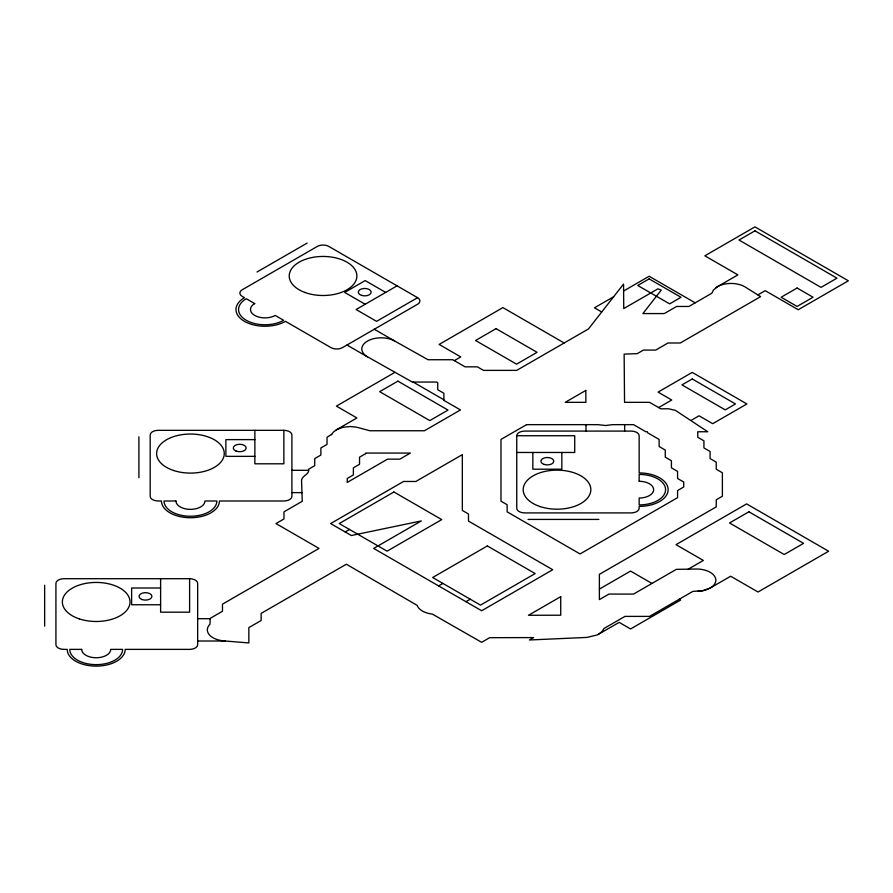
<?xml version="1.0" encoding="UTF-8"?>
<svg xmlns="http://www.w3.org/2000/svg" width="893" height="893" viewBox="0 0 893 893"><rect width="100%" height="100%" fill="white"/><g stroke="black" fill="none" stroke-linecap="round" stroke-linejoin="round"><path stroke-width="1.34" d="M679.305 599.225L680.678 600.018L630.57 628.951L619.173 622.376L597.328 634.912L586.98 637.412L529.437 639.98L533.579 637.591L489.688 637.68L481.651 642.313L432.357 614.094A19.322 11.162 0 0 1 417.131 605.354L346.35 564.209L261.136 613.402L261.136 620.512L248.834 627.612L248.834 642.938L223.942 640.906A19.322 11.162 0 0 1 210.011 624.185L210.179 618.369L222.48 611.259L222.48 604.159L319.024 548.425L275.97 523.566L283.974 518.945L283.974 511.845L302.269 501.286L301.577 481.684C300.662 475.545 309.983 474.752 308.576 469.238L314.727 465.688L314.727 458.589L320.877 455.039L320.877 447.929L327.028 444.379L327.028 437.28L331.638 434.355M331.459 434.712L333.491 431.955L336.873 429.544M715.762 287.792L716.353 287.367M336.081 430.002L356.91 417.957L336.404 406.125L394.974 372.314M716.99 286.954L737.875 274.877L704.845 255.811L754.965 226.878L848.35 280.793L798.242 309.726L765.212 290.66L757.856 294.902M256.994 272.03L307.114 243.108M397.084 285.838L356.084 309.514L376.578 321.346L417.578 297.682A8.048 4.655 0 0 1 417.578 304.256L342.41 347.656A8.048 4.655 0 0 1 331.024 347.656L285.47 321.346A28.989 16.733 0 0 1 244.47 321.346A28.989 16.733 0 0 1 244.47 297.682L242.193 296.364A8.048 4.655 0 0 1 242.193 289.79L317.361 246.39A8.048 4.655 0 0 1 328.747 246.39L417.578 297.682M454.325 360.638L460.755 356.921L439.122 344.43L502.893 307.605L564.164 342.979M613.636 296.755L594.47 307.817L601.715 312.003M623.604 291.006L649.133 276.261L695.178 302.839M345.178 531.96L349.498 529.46M658.621 407.576L671.726 400.008L658.052 392.116L692.22 372.392L746.894 403.96L712.726 423.684L699.052 415.792L691.115 420.369M438.608 585.908L442.906 583.419M465.945 601.681L470.243 599.203M599.382 589.09L630.57 571.085L651.968 583.442M688.269 569.154L703.349 560.447L676.012 544.663L746.626 503.898L828.626 551.238L758.012 592.003L730.675 576.231L709.689 588.32M598.522 634.287L602.094 631.541L603.947 628.516L624.955 616.393L649.557 616.393L692.845 591.4L702.668 590.753L710.582 587.828A19.322 11.162 0 0 0 714.132 575.594A19.322 11.162 0 0 0 695.937 569.02L676.358 569.354L633.55 594.079L608.948 594.079L599.382 599.594L599.382 574.344L716.231 506.889L716.231 499.79L722.381 496.229L722.381 472.788L716.231 469.238L716.231 462.139L710.08 458.589L710.08 451.478L703.93 447.929L703.93 440.829L697.779 437.28L697.779 431.754L707.769 431.754L675.398 410.367L668.388 408.76L660.853 408.827L649.557 402.341L624.553 402.341L624.14 354.119L637.256 353.639L643.406 350.089L655.708 350.089L668.009 342.99L680.31 342.99L760.613 296.632L745.231 287.033A19.322 11.162 0 0 0 717.916 286.407L713.496 289.935L711.877 293.205L688.894 306.466L676.593 306.466L664.292 313.577L642.904 313.577L661.222 290.136L657.951 288.83L623.749 308.576L623.537 284.086L588.487 328.937L516.701 370.383L483.504 370.383L477.353 366.833L465.063 366.833L452.762 359.734L428.004 359.734L394.617 340.97A19.322 11.162 0 0 0 367.961 340.802A19.322 11.162 0 0 0 366.364 356.162L412.298 382.048L436.744 382.048L437.726 382.706L437.726 389.716L443.877 393.266L443.877 400.365L460.464 409.943L424.443 430.75L369.847 430.75L356.575 427.178L350.413 426.53L342.99 427.3L337.085 429.421M708.986 588.688L708.238 589.023M707.479 589.347L706.687 589.648M705.872 589.927L705.024 590.173M704.164 590.407L703.282 590.608M702.389 590.798L701.485 590.943M700.558 591.077L699.632 591.177M698.694 591.255L697.746 591.3M283.862 430.326L158.228 430.326A8.048 4.655 0 0 0 150.18 434.969L150.18 496.341A8.048 4.655 0 0 0 158.228 500.995L161.454 500.995A28.989 16.733 0 0 0 190.443 517.728A28.989 16.733 0 0 0 219.432 500.995L283.862 500.995A8.048 4.655 0 0 0 291.911 496.341L291.911 434.969A8.048 4.655 0 0 0 283.862 430.326L283.862 463.802L254.873 463.802L254.873 430.326M516.746 435.728A8.048 4.655 0 0 1 524.794 431.085L631.094 431.085A8.048 4.655 0 0 1 639.154 435.728L639.154 472.933A28.989 16.733 0 0 1 668.143 489.665A28.989 16.733 0 0 1 639.154 506.398L639.154 508.262A8.048 4.655 0 0 1 631.094 512.917L524.794 512.917A8.048 4.655 0 0 1 516.746 508.262L516.746 435.728L574.724 435.728L574.724 452.472L516.746 452.472M254.873 439.624L225.884 439.624L225.884 456.356L254.873 456.356M291.911 470.31L308.576 470.31M291.911 492.623L301.968 492.623M528.02 519.425L598.879 519.425M189.606 578.709L63.972 578.709A8.048 4.655 0 0 0 55.924 583.363L55.924 644.735A8.048 4.655 0 0 0 63.972 649.378L67.198 649.378A28.989 16.733 0 0 0 96.187 666.122A28.989 16.733 0 0 0 125.176 649.378L189.606 649.378A8.048 4.655 0 0 0 197.654 644.735L197.654 583.363A8.048 4.655 0 0 0 189.606 578.709L189.606 612.185L160.617 612.185L160.617 578.709M160.617 588.007L131.628 588.007L131.628 604.751L160.617 604.751M197.654 618.693L210.179 618.693M197.654 641.018L225.293 641.018M385.698 292.424L365.192 280.581L344.698 292.424L365.192 304.256M374.301 329.238L394.706 341.026M413.146 382.048L443.877 399.796M346.975 345.022L367.469 356.854M624.654 424.655L624.654 431.085M585.998 424.655L585.998 431.085M561.842 452.472L561.842 469.205L532.842 469.205L532.842 452.472M138.906 436.833L138.906 477.744M44.65 585.216L44.65 626.138M397.91 381.144L379.681 391.659L429.79 420.592L448.018 410.077L397.91 381.144M496.061 328.646L475.567 340.49L516.567 364.154L537.061 352.322L496.061 328.646M649.133 278.895L637.747 285.47L669.638 303.877L681.024 297.302L649.133 278.895M365.684 453.622L359.533 457.183L359.533 464.282L353.382 467.832L353.382 474.931L347.232 478.481L347.232 482.421L387.551 459.147L399.852 459.147L410.389 453.064L365.684 453.064L365.684 453.622M754.965 230.829L739.013 240.027L821.013 287.367L836.964 278.169L754.965 230.829M403.558 481.472L330.633 523.566L351.34 535.521L421.284 520.943L373.687 548.425L481.651 610.756L552.722 569.723L468.479 521.088L468.479 513.988L462.328 510.439L462.328 454.637L415.859 481.472L403.558 481.472M393.913 491.987L339.251 523.544L387.082 551.16L441.745 519.603L393.913 491.987M526.557 424.655L500.984 439.423L500.984 501.196L507.135 504.746L507.135 511.845L580.048 553.95L677.575 497.647L677.575 490.536L683.725 486.986L683.725 482.03L677.575 478.481L677.575 471.381L671.424 467.832L671.424 460.732L665.274 457.183L665.274 450.072L659.123 446.522L659.123 439.423L647.537 432.737L647.392 431.754L645.851 431.754L633.55 424.655L612.698 424.655L605.421 425.503L597.953 424.655L526.557 424.655M585.797 390.453L565.213 402.341L585.897 402.341L585.797 390.453M797.103 288.026L781.152 297.235L797.103 306.444L813.043 297.235L797.103 288.026M692.22 378.967L681.973 384.883L725.25 409.876L735.497 403.96L692.22 378.967M487.332 545.947L432.659 577.503L480.49 605.119L535.164 573.563L487.332 545.947M560.726 596.669L528.489 615.277L560.726 615.21L560.726 596.669M748.903 511.789L729.536 522.963L784.21 554.531L803.566 543.346L748.903 511.789M175.954 500.995L164.033 500.995A26.41 15.248 0 0 0 190.443 516.243A26.41 15.248 0 0 0 216.865 500.995L204.944 500.995A14.5 8.372 0 0 1 190.443 509.367A14.5 8.372 0 0 1 175.954 500.995M81.698 649.378L69.777 649.378A26.41 15.248 0 0 0 96.187 664.638A26.41 15.248 0 0 0 122.609 649.378L110.687 649.378A14.5 8.372 0 0 1 96.187 657.75A14.5 8.372 0 0 1 81.698 649.378M254.717 303.598L246.289 298.731A26.41 15.248 0 0 0 246.289 320.297A26.41 15.248 0 0 0 283.65 320.297L275.223 315.43A14.5 8.372 0 0 1 254.717 315.43A14.5 8.372 0 0 1 254.717 303.598M639.154 481.294L639.154 474.417A26.41 15.248 0 0 1 665.564 489.665A26.41 15.248 0 0 1 639.154 504.913L639.154 498.037A14.5 8.372 0 0 0 653.643 489.665A14.5 8.372 0 0 0 639.154 481.294M235.975 451.01A6.441 3.717 0 0 0 246.144 448.353A6.441 3.717 0 0 0 237.069 444.602A6.441 3.717 0 0 0 235.975 451.01M173.532 470.477A33.822 19.523 0 0 0 224.266 453.566A33.822 19.523 0 0 0 173.532 436.655A33.822 19.523 0 0 0 173.532 470.477M544.116 464.427A6.441 3.717 0 0 0 553.783 461.212A6.441 3.717 0 0 0 544.116 457.986A6.441 3.717 0 0 0 544.116 464.427M540.098 506.577A33.822 19.523 0 0 0 590.831 489.665A33.822 19.523 0 0 0 540.098 472.754A33.822 19.523 0 0 0 540.098 506.577M142.255 599.605A6.441 3.717 0 0 0 151.922 596.379A6.441 3.717 0 0 0 142.255 593.153A6.441 3.717 0 0 0 142.255 599.605M79.276 618.871A33.822 19.523 0 0 0 130.01 601.96A33.822 19.523 0 0 0 79.276 585.049A33.822 19.523 0 0 0 79.276 618.871M361.52 295.382A6.441 3.717 0 0 0 371.175 292.156A6.441 3.717 0 0 0 361.52 288.93A6.441 3.717 0 0 0 361.52 295.382M304.881 292.446A33.822 19.523 0 0 0 356.843 276.83A33.822 19.523 0 0 0 307.438 258.657A33.822 19.523 0 0 0 304.881 292.446"/></g></svg>
